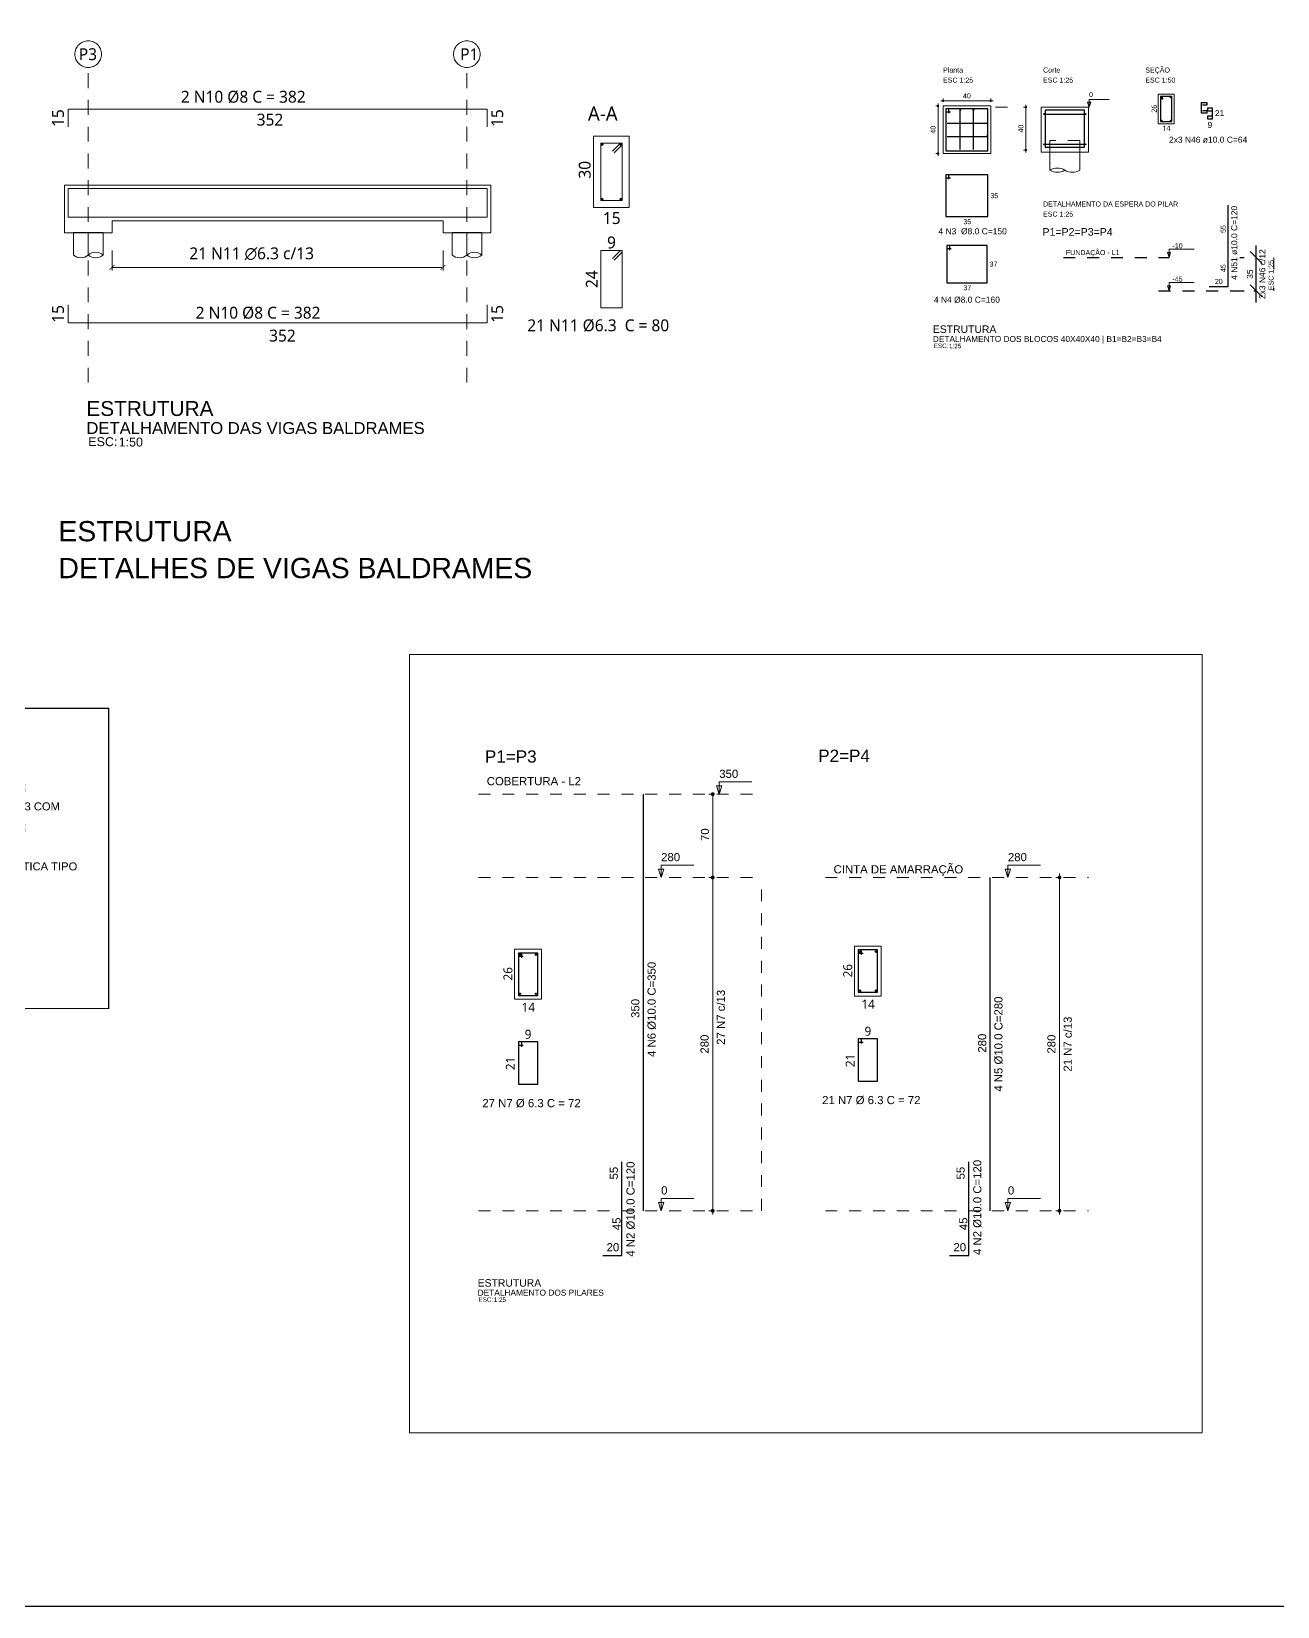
# Model space of a CAD drawing. Header units: inches. Extents: x -413 to -271, y -41 to 11.
# Drawn here: x -341.02 to -330.56, y -21.92 to -8.69 of the extents above; entities that cross this region are included whole.
import ezdxf
from ezdxf.enums import TextEntityAlignment as Align

# ---------------------------------------------------------------- set-up
doc = ezdxf.new("R2010")
doc.units = ezdxf.units.IN
doc.header["$MEASUREMENT"] = 0
for name, pattern in [('CYPE_PUNTO', [0.075, 0, -0.075]), ('DASHDOT2', [0.5, 0.25, -0.125, 0, -0.125]), ('DASHED2', [9.525, 6.35, -3.175]), ('DOT2', [3.175, 0, -3.175]), ('HIDDEN', [0.375, 0.25, -0.125]), ('HIDDEN2', [0.1875, 0.125, -0.0625])]:
    doc.linetypes.add(name, pattern=pattern)
doc.layers.get('0').update_dxf_attribs({"color": 8})
doc.layers.get('DEFPOINTS').update_dxf_attribs({"lineweight": 0})
for name, color, linetype, lineweight in [('0.01-PRO', 253, 'HIDDEN2', 0), ('Descrição da armadura', 7, 'Continuous', 5), ('DI-Textos', 7, 'Continuous', 5), ('DI-Títulos', 3, 'Continuous', 5), ('DT-Cotas', 9, 'Continuous', 5), ('DT-Forma', 5, 'Continuous', 5), ('DT-Pontilhado', 9, 'DOT2', 5), ('DT-TEXTOS', 2, 'Continuous', 20), ('EST- 1', 1, 'Continuous', 9), ('EST- 2', 2, 'Continuous', 9), ('EST- 253', 253, 'Continuous', 0), ('EST- 4', 4, 'Continuous', 0), ('EST- 6', 6, 'Continuous', 9), ('QUAD_LIMITES', 2, 'Continuous', 0), ('SÍMBOLOS', 10, 'Continuous', 5), ('Textos armaduras', 7, 'Continuous', 5)]:
    doc.layers.add(name, color=color, linetype=linetype, lineweight=lineweight)
for name, color, linetype in [('ARQ-CHA', 12, 'DASHDOT2'), ('ARQ-PIS', 1, 'Continuous'), ('ARQ-TXT-02', 2, 'Continuous'), ('ARQ-TXT-03', 3, 'Continuous'), ('ARQ-TXT-04', 4, 'Continuous'), ('ARQ-TXT-SMB', 4, 'Continuous'), ('DT-ARMADURA', 6, 'Continuous'), ('DT-ARMADURA_NEG', 6, 'Continuous'), ('DT-BARRAS_CORTE', 5, 'Continuous'), ('DT-ESTRIBOS', 4, 'Continuous'), ('DT-TÍTULO', 3, 'Continuous'), ('EST - Cotas', 152, 'Continuous'), ('PROJECÃO', 1, 'HIDDEN')]:
    doc.layers.add(name, color=color, linetype=linetype)
doc.styles.add('Arial', font='ARIALUNI.ttf')
doc.styles.add('Codhab', font='')
doc.styles.add('R60-50', font='arial.ttf', dxfattribs={"height": 0.08})
doc.styles.get("Standard").update_dxf_attribs({"font": 'arial.ttf'})
doc.styles.get('Codhab').set_extended_font_data('Roboto')
doc.dimstyles.new('UM_25.000000', dxfattribs={"dimtxt": 0.18, "dimasz": 0.1, "dimexe": 0.1, "dimexo": 0.2, "dimgap": 0, "dimtad": 1, "dimtih": 1, "dimtoh": 1, "dimdec": 1, "dimlfac": 25, "dimzin": 0, "dimdsep": 46, "dimtxsty": 'Standard', "dimcen": 0.09, "dimdle": 0.1, "dimadec": 1, "dimazin": 2, "dimtfac": 1, "dimtdec": 4, "dimtofl": 0, "dimtmove": 0, "dimatfit": 3, "dimfxl": 1, "dimtolj": 1, "dimarcsym": 0})

# ---------------------------------------------------------------- blocks, each defined once
blk = doc.blocks.new('_Oblique')
at = {"color": 0, "linetype": 'ByBlock', "lineweight": -2}
blk.add_line((-0.5, -0.5), (0.5, 0.5), dxfattribs=at)
blk = doc.blocks.new('*D518')
at = {"layer": 'DEFPOINTS', "color": 0, "transparency": 16777216}
for p in [(-330.735, -10.588), (-330.672, -10.588), (-330.672, -10.868)]:
    blk.add_point(p, dxfattribs=at)
at = {"layer": 'DT-Cotas', "color": 0, "lineweight": -2, "transparency": 16777216}
for p, q in [((-330.735, -10.968), (-330.735, -10.488)), ((-330.872, -10.588), (-330.835, -10.588)), ((-330.872, -10.868), (-330.835, -10.868))]:
    blk.add_line(p, q, dxfattribs=at)
at = {"layer": 'DT-Cotas', "color": 0, "lineweight": -2, "transparency": 16777216, "xscale": 0.1, "yscale": 0.1, "zscale": 0.1}
for p, rotation in [((-330.735, -10.588), 90), ((-330.735, -10.868), 270)]:
    blk.add_blockref('_Oblique', p, dxfattribs=dict(at, rotation=rotation))
blk = doc.blocks.new('EST25')
at = {"layer": 'EST- 1', "linetype": 'DASHED2'}
blk.add_line((345.731, 13.9), (345.731, 14.088), dxfattribs=at)
at = {"layer": 'EST- 1'}
blk.add_lwpolyline([(345.606, 13.9), (345.606, 14.088), (345.856, 14.088), (345.856, 13.9, -0.375001), (345.731, 13.9)], format="xyb", dxfattribs=at)
blk.add_lwpolyline([(345.606, 13.9, 0.375001), (345.731, 13.9, 0.375001)], format="xyb", close=True, dxfattribs=at)
blk = doc.blocks.new('*U497')
at = {"layer": 'ARQ-TXT-02', "insert": (0.016, 0.158), "char_height": 0.075, "attachment_point": 1, "style": 'Arial'}
blk.add_mtext_dynamic_manual_height_columns('ESC:', width=0.00229, gutter_width=0.417, heights=[0], dxfattribs=at)
at = {"layer": 'ARQ-TXT-02', "style": 'Arial'}
blk.add_attdef('ESCALA', (0.271, 0.08), '', height=0.075, dxfattribs=at)
at = {"layer": 'ARQ-TXT-03', "style": 'Arial'}
blk.add_attdef('DESENHO', (0, 0.185), '', height=0.1, dxfattribs=at)
at = {"layer": 'ARQ-TXT-04', "style": 'Arial'}
blk.add_attdef('MATÉRIA', text='', height=0.125, dxfattribs=at).set_placement((0, 0.299), align=Align.BOTTOM_LEFT)
blk = doc.blocks.new('*U619')
at = {"layer": 'ARQ-TXT-02', "insert": (0.231, 0.171), "char_height": 0.0375, "attachment_point": 1, "style": 'Arial'}
blk.add_mtext_dynamic_manual_height_columns('ESC:', width=0.00115, gutter_width=0.208, heights=[0], dxfattribs=at)
at = {"layer": 'ARQ-TXT-02', "style": 'Arial'}
blk.add_attdef('ESCALA', (0.359, 0.132), '', height=0.0375, dxfattribs=at)
at = {"layer": 'ARQ-TXT-03', "style": 'Arial'}
blk.add_attdef('DESENHO', (0.223, 0.185), '', height=0.05, dxfattribs=at)
at = {"layer": 'ARQ-TXT-04', "style": 'Arial'}
blk.add_attdef('MATÉRIA', text='', height=0.0625, dxfattribs=at).set_placement((0.223, 0.242), align=Align.BOTTOM_LEFT)

msp = doc.modelspace()

# ---------------------------------------------------------------- hatches: boundary and pattern name
at = {"layer": 'EST- 1'}
h = msp.add_hatch(color=256, dxfattribs=at)
h.dxf.hatch_style = 1
h.paths.add_polyline_path([(-336.219, -9.6391, 1), (-336.239, -9.6391, 1)])
h = msp.add_hatch(color=256, dxfattribs=at)
h.dxf.hatch_style = 1
h.paths.add_polyline_path([(-336.219, -9.6391, 1), (-336.239, -9.6391, 1)])
h = msp.add_hatch(color=256, dxfattribs=at)
h.dxf.hatch_style = 1
h.paths.add_polyline_path([(-336.059, -9.6391, 1), (-336.079, -9.6391, 1)])
h = msp.add_hatch(color=256, dxfattribs=at)
h.dxf.hatch_style = 1
h.paths.add_polyline_path([(-336.219, -10.0991, 1), (-336.239, -10.0991, 1)])
h = msp.add_hatch(color=256, dxfattribs=at)
h.dxf.hatch_style = 1
h.paths.add_polyline_path([(-336.059, -10.0991, 1), (-336.079, -10.0991, 1)])

# ---------------------------------------------------------------- linework, layer by layer
at = {"color": 0, "linetype": 'ByBlock', "const_width": 0.006}
for points in [[(-340.3229, -10.6515), (-340.3629, -10.6915)], [(-337.5829, -10.6915), (-337.5429, -10.6515)]]:
    msp.add_lwpolyline(points, dxfattribs=at)
at = {"layer": '0.01-PRO', "ltscale": 0.05}
for p, q in [((-337.2646, -15.0969), (-334.8879, -15.0969)), ((-337.2646, -15.7969), (-334.8879, -15.7969)), ((-334.8879, -18.5969), (-334.8879, -15.7969)), ((-334.3518, -15.7969), (-332.1429, -15.7969)), ((-337.2646, -18.5969), (-334.8879, -18.5969)), ((-334.3518, -18.5969), (-332.1429, -18.5969))]:
    msp.add_line(p, q, dxfattribs=at)
at = {"layer": 'ARQ-CHA', "lineweight": 5, "ltscale": 0.4, "const_width": 0.01}
msp.add_lwpolyline([(-346.3673, -14.3767), (-340.3712, -14.3767), (-340.3712, -16.8976), (-346.3673, -16.8976)], close=True, dxfattribs=at)
at = {"layer": 'ARQ-PIS', "color": 4, "linetype": 'ByBlock'}
msp.add_lwpolyline([(-355.6258, -1.8439), (-317.0032, -1.8439), (-317.0032, -21.9212), (-355.6258, -21.9212)], close=True, dxfattribs=at)
at = {"layer": 'DT-ARMADURA'}
for p, q in [((-331.1011, -9.3337), (-331.1443, -9.3337)), ((-331.1443, -9.3337), (-331.1443, -9.3577)), ((-331.1443, -9.3577), (-331.1083, -9.3577)), ((-331.1011, -9.4249), (-331.1011, -9.3337)), ((-331.1083, -9.4009), (-331.1443, -9.4009)), ((-331.1443, -9.4009), (-331.1443, -9.4249)), ((-331.1443, -9.4249), (-331.1011, -9.4249)), ((-332.9876, -9.8932), (-333.3396, -9.8932)), ((-333.3142, -9.8932), (-333.3396, -9.8932)), ((-333.3396, -9.8932), (-333.3396, -10.2452)), ((-333.3396, -9.8932), (-333.3396, -9.9186)), ((-333.3396, -9.9186), (-333.3015, -9.9186)), ((-333.3142, -9.9313), (-333.3142, -9.8932)), ((-332.9876, -10.2452), (-332.9876, -9.8932)), ((-330.9682, -10.5884), (-330.9682, -10.1484)), ((-333.3396, -10.2452), (-332.9876, -10.2452)), ((-333.3078, -10.4881), (-333.3332, -10.4881)), ((-333.3332, -10.4881), (-333.3332, -10.5135)), ((-332.9939, -10.4881), (-333.3332, -10.4881)), ((-333.3332, -10.4881), (-333.3332, -10.8001)), ((-333.3332, -10.5135), (-333.2951, -10.5135)), ((-333.3078, -10.5262), (-333.3078, -10.4881)), ((-332.9939, -10.8001), (-332.9939, -10.4881)), ((-330.9682, -10.8324), (-330.9682, -10.5884)), ((-333.3332, -10.8001), (-332.9939, -10.8001)), ((-331.1282, -10.8324), (-330.9682, -10.8324)), ((-335.8801, -15.7969), (-335.8801, -15.0969)), ((-335.8801, -18.5969), (-335.8801, -15.7969)), ((-332.9673, -18.5969), (-332.9673, -15.7969)), ((-336.0608, -18.9715), (-336.0608, -18.1846)), ((-333.148, -18.9715), (-333.148, -18.1846)), ((-336.2223, -18.9715), (-336.0608, -18.9715)), ((-333.3095, -18.9715), (-333.148, -18.9715))]:
    msp.add_line(p, q, dxfattribs=at)
msp.add_lwpolyline([(-331.1851, -9.3529), (-331.1491, -9.3529), (-331.1491, -9.3769), (-331.1923, -9.3769), (-331.1923, -9.2857), (-331.1491, -9.2857), (-331.1491, -9.3097), (-331.1851, -9.3097)], dxfattribs=at)
at = {"layer": 'DT-ARMADURA_NEG'}
for p, q in [((-331.5221, -9.2367), (-331.5381, -9.2367)), ((-331.5381, -9.2367), (-331.5381, -9.2527)), ((-331.5381, -9.2527), (-331.5141, -9.2527)), ((-331.5221, -9.2607), (-331.5221, -9.2367)), ((-334.0492, -16.406), (-334.0763, -16.406)), ((-334.0763, -16.406), (-334.0763, -16.4332)), ((-334.0492, -16.4467), (-334.0492, -16.406)), ((-336.9027, -16.4319), (-336.9299, -16.4319)), ((-336.9299, -16.4319), (-336.9299, -16.459)), ((-336.9299, -16.459), (-336.8892, -16.459)), ((-336.9027, -16.4726), (-336.9027, -16.4319)), ((-334.0763, -16.4332), (-334.0356, -16.4332)), ((-336.9027, -17.178), (-336.9299, -17.178)), ((-336.9299, -17.178), (-336.9299, -17.2052)), ((-336.9027, -17.2187), (-336.9027, -17.178)), ((-334.0492, -17.1522), (-334.0763, -17.1522)), ((-334.0763, -17.1522), (-334.0763, -17.1793)), ((-334.0763, -17.1793), (-334.0356, -17.1793)), ((-334.0492, -17.1929), (-334.0492, -17.1522)), ((-336.9299, -17.2052), (-336.8892, -17.2052))]:
    msp.add_line(p, q, dxfattribs=at)
for points in [[(-331.443, -9.4458), (-331.443, -9.2367), (-331.5381, -9.2367), (-331.5381, -9.4458)], [(-333.9147, -16.7614), (-333.9147, -16.406), (-334.0763, -16.406), (-334.0763, -16.7614)], [(-336.7683, -16.7873), (-336.7683, -16.4319), (-336.9299, -16.4319), (-336.9299, -16.7873)], [(-336.7683, -17.5334), (-336.7683, -17.178), (-336.9299, -17.178), (-336.9299, -17.5334)], [(-333.9147, -17.5076), (-333.9147, -17.1522), (-334.0763, -17.1522), (-334.0763, -17.5076)]]:
    msp.add_lwpolyline(points, close=True, dxfattribs=at)
at = {"layer": 'DT-BARRAS_CORTE'}
for centre, radius in [((-331.5303, -9.2445), 0.0038), ((-331.4508, -9.2445), 0.0038), ((-331.5303, -9.438), 0.0038), ((-331.4508, -9.438), 0.0038), ((-336.9166, -16.4451), 0.00646), ((-336.7816, -16.4451), 0.00646), ((-334.0631, -16.4193), 0.00646), ((-333.928, -16.4193), 0.00646), ((-336.9166, -16.774), 0.00646), ((-336.7816, -16.774), 0.00646), ((-334.0631, -16.7482), 0.00646), ((-333.928, -16.7482), 0.00646)]:
    msp.add_circle(centre, radius, dxfattribs=at)
at = {"layer": 'DT-Cotas'}
for p, q in [((-333.3636, -9.2752), (-333.3636, -9.2528)), ((-332.9636, -9.2752), (-332.9636, -9.2528)), ((-333.4036, -9.3152), (-333.4259, -9.3152)), ((-333.4059, -9.2952), (-333.4059, -9.7352)), ((-333.3836, -9.2728), (-332.9436, -9.2728)), ((-332.6659, -9.3258), (-332.6882, -9.3258)), ((-332.6682, -9.3058), (-332.6682, -9.7058)), ((-333.4036, -9.7152), (-333.4259, -9.7152)), ((-332.6659, -9.6858), (-332.6882, -9.6858)), ((-335.2947, -15.0969), (-335.3308, -15.0969)), ((-335.2985, -15.7969), (-335.2985, -15.0969)), ((-335.2947, -15.7969), (-335.3308, -15.7969)), ((-335.2985, -18.6292), (-335.2985, -15.7645)), ((-332.3819, -15.7969), (-332.418, -15.7969)), ((-332.3857, -18.6292), (-332.3857, -15.7645)), ((-335.2947, -18.5969), (-335.3308, -18.5969)), ((-332.3819, -18.5969), (-332.418, -18.5969))]:
    msp.add_line(p, q, dxfattribs=at)
for points, const_width in [([(-333.4109, -9.3152, 1), (-333.4009, -9.3152, 1)], 0.01), ([(-333.3686, -9.2728, 1), (-333.3586, -9.2728, 1)], 0.01), ([(-332.9686, -9.2728, 1), (-332.9586, -9.2728, 1)], 0.01), ([(-332.6732, -9.3258, 1), (-332.6632, -9.3258, 1)], 0.01), ([(-333.4109, -9.7152, 1), (-333.4009, -9.7152, 1)], 0.01), ([(-332.6732, -9.6858, 1), (-332.6632, -9.6858, 1)], 0.01), ([(-335.3065, -15.0969, 1), (-335.2904, -15.0969, 1)], 0.0162), ([(-335.3065, -15.7969, 1), (-335.2904, -15.7969, 1)], 0.0162), ([(-332.3938, -15.7969, 1), (-332.3776, -15.7969, 1)], 0.0162), ([(-335.3065, -18.5969, 1), (-335.2904, -18.5969, 1)], 0.0162), ([(-332.3938, -18.5969, 1), (-332.3776, -18.5969, 1)], 0.0162)]:
    msp.add_lwpolyline(points, format="xyb", close=True, dxfattribs=dict(at, const_width=const_width))
at = {"layer": 'DT-ESTRIBOS'}
for p, q in [((-332.9876, -9.3392), (-333.3396, -9.3392)), ((-333.3142, -9.3392), (-333.3396, -9.3392)), ((-333.3396, -9.3392), (-333.3396, -9.3646)), ((-333.3396, -9.3392), (-333.3396, -9.6912)), ((-333.3396, -9.3646), (-333.3015, -9.3646)), ((-333.3142, -9.3773), (-333.3142, -9.3392)), ((-333.2191, -9.6817), (-333.2191, -9.3487)), ((-333.1081, -9.6817), (-333.1081, -9.3487)), ((-332.9876, -9.6912), (-332.9876, -9.3392)), ((-332.514, -9.3833), (-332.1683, -9.3833)), ((-333.3301, -9.4597), (-332.9971, -9.4597)), ((-333.3301, -9.5707), (-332.9971, -9.5707)), ((-332.514, -9.6378), (-332.1683, -9.6378)), ((-333.3396, -9.6912), (-332.9876, -9.6912))]:
    msp.add_line(p, q, dxfattribs=at)
msp.add_lwpolyline([(-332.5076, -9.6618), (-332.1747, -9.6618), (-332.1747, -9.3498), (-332.5076, -9.3498), (-332.5076, -9.6618)], dxfattribs=at)
for centre in [(-333.2191, -9.3487), (-333.1081, -9.3487), (-332.514, -9.3833), (-332.1683, -9.3833), (-332.9971, -9.4597), (-332.9971, -9.5707), (-332.514, -9.6378), (-332.1683, -9.6378)]:
    msp.add_circle(centre, 0.00318, dxfattribs=at)
at = {"layer": 'DT-Forma'}
for points in [[(-331.424, -9.2177), (-331.424, -9.4648), (-331.5571, -9.4648), (-331.5571, -9.2177)], [(-336.736, -16.3996), (-336.736, -16.8196), (-336.9622, -16.8196), (-336.9622, -16.3996)], [(-333.8824, -16.3737), (-333.8824, -16.7938), (-334.1086, -16.7938), (-334.1086, -16.3737)]]:
    msp.add_lwpolyline(points, close=True, dxfattribs=at)
for points in [[(-333.3636, -9.7152), (-333.3636, -9.3152), (-332.9636, -9.3152), (-332.9636, -9.7152), (-333.3636, -9.7152)], [(-332.5412, -9.7046), (-332.5412, -9.3258), (-332.1412, -9.3258), (-332.1412, -9.7046), (-332.5412, -9.7046)]]:
    msp.add_lwpolyline(points, dxfattribs=at)
at = {"layer": 'DT-Pontilhado'}
for p, q in [((-332.9224, -9.3258), (-331.9717, -9.3258)), ((-332.2932, -9.3258), (-332.039, -9.3258))]:
    msp.add_line(p, q, dxfattribs=at)
at = {"layer": 'DT-Pontilhado', "ltscale": 0.05}
msp.add_line((-330.587, -10.5884), (-330.587, -10.8684), dxfattribs=at)
at = {"layer": 'DT-TEXTOS'}
for points in [[(-332.1237, -9.2834), (-332.1378, -9.3258), (-332.152, -9.2834), (-332.1237, -9.2834)], [(-332.1378, -9.3258), (-332.1378, -9.2623), (-331.9684, -9.2623)], [(-331.4653, -10.5884), (-331.4526, -10.546), (-331.478, -10.546), (-331.4653, -10.5884), (-331.4653, -10.5184), (-331.2553, -10.5184)], [(-331.4653, -10.8684), (-331.4526, -10.826), (-331.478, -10.826), (-331.4653, -10.8684), (-331.4653, -10.7984), (-331.2553, -10.7984)], [(-335.2205, -15.0284), (-335.2433, -15.0969), (-335.2661, -15.0284), (-335.2205, -15.0284)], [(-335.2433, -15.0969), (-335.2433, -14.9942), (-334.9696, -14.9942)], [(-335.709, -15.7284), (-335.7318, -15.7969), (-335.7547, -15.7284), (-335.709, -15.7284)], [(-335.7318, -15.7969), (-335.7318, -15.6942), (-335.4581, -15.6942)], [(-332.7962, -15.7284), (-332.8191, -15.7969), (-332.8419, -15.7284), (-332.7962, -15.7284)], [(-332.8191, -15.7969), (-332.8191, -15.6942), (-332.5453, -15.6942)], [(-335.7318, -18.5969), (-335.7318, -18.4942), (-335.4581, -18.4942)], [(-332.8191, -18.5969), (-332.8191, -18.4942), (-332.5453, -18.4942)], [(-335.709, -18.5284), (-335.7318, -18.5969), (-335.7547, -18.5284), (-335.709, -18.5284)], [(-332.7962, -18.5284), (-332.8191, -18.5969), (-332.8419, -18.5284), (-332.7962, -18.5284)]]:
    msp.add_lwpolyline(points, dxfattribs=at)
at = {"layer": 'EST - Cotas', "lineweight": 9}
for p, q in [((-340.3429, -10.5302), (-340.3429, -10.6965)), ((-337.5629, -10.5302), (-337.5629, -10.6965)), ((-340.3429, -10.6715), (-337.5729, -10.6715))]:
    msp.add_line(p, q, dxfattribs=at)
at = {"layer": 'EST- 1'}
for p, q in [((-332.4661, -9.8546), (-332.4661, -9.7046)), ((-332.2162, -9.8546), (-332.2162, -9.7046))]:
    msp.add_line(p, q, dxfattribs=at)
for centre in [(-336.229, -9.6391), (-336.229, -9.6391), (-336.069, -9.6391), (-336.229, -10.0991), (-336.069, -10.0991)]:
    msp.add_circle(centre, 0.01, dxfattribs=at)
for centre, start, end in [((-332.4037, -9.9559), 58.34923, 121.65077), ((-332.4037, -9.7532), 238.34923, 301.65077), ((-332.2787, -9.7532), 238.34923, 301.65077)]:
    msp.add_arc(centre, 0.1191, start, end, dxfattribs=at)
at = {"layer": 'EST- 2'}
for p, q in [((-336.299, -10.1691), (-336.299, -9.5691)), ((-337.1629, -9.9802), (-340.7429, -9.9802)), ((-340.7429, -9.9802), (-340.7429, -10.3802)), ((-337.1629, -10.3802), (-337.1629, -9.9802)), ((-340.3429, -10.3802), (-340.3429, -10.2802)), ((-340.3429, -10.2802), (-337.5629, -10.2802)), ((-337.5629, -10.2802), (-337.5629, -10.3802)), ((-340.7429, -10.3802), (-340.3429, -10.3802)), ((-337.5629, -10.3802), (-337.1629, -10.3802))]:
    msp.add_line(p, q, dxfattribs=at)
msp.add_lwpolyline([(-336.299, -10.1691), (-335.999, -10.1691), (-335.999, -9.5691), (-336.299, -9.5691)], close=True, dxfattribs=at)
at = {"layer": 'EST- 253', "linetype": 'HIDDEN2'}
for p, q in [((-340.5429, -11.6399), (-340.5429, -8.9924)), ((-337.3629, -11.6399), (-337.3629, -8.9924))]:
    msp.add_line(p, q, dxfattribs=at)
at = {"layer": 'EST- 253', "linetype": 'CYPE_PUNTO'}
msp.add_lwpolyline([(-332.2162, -9.7046), (-332.2162, -9.6046), (-332.4661, -9.6046), (-332.4661, -9.7046)], dxfattribs=at)
at = {"layer": 'EST- 253', "linetype": 'DASHED2'}
for centre in [(-340.5429, -8.8803), (-337.3629, -8.8803)]:
    msp.add_circle(centre, 0.1121, dxfattribs=at)
at = {"layer": 'EST- 4'}
for p, q in [((-336.0732, -9.6291), (-336.1401, -9.6959)), ((-336.059, -9.6432), (-336.1259, -9.7101)), ((-337.1929, -10.0102), (-340.7129, -10.0102)), ((-340.7129, -10.0102), (-340.7129, -10.2502)), ((-337.1929, -10.0102), (-337.1929, -10.2502)), ((-337.1929, -10.2502), (-340.7129, -10.2502))]:
    msp.add_line(p, q, dxfattribs=at)
msp.add_lwpolyline([(-336.239, -10.1091), (-336.059, -10.1091), (-336.059, -9.6291), (-336.239, -9.6291)], close=True, dxfattribs=at)
at = {"layer": 'EST- 6'}
for p, q in [((-337.1929, -9.3421), (-340.7129, -9.3421)), ((-340.7129, -9.3421), (-340.7129, -9.4921)), ((-337.1929, -9.3421), (-337.1929, -9.4921)), ((-336.0732, -10.5303), (-336.1401, -10.5971)), ((-336.059, -10.5444), (-336.1259, -10.6113)), ((-340.7129, -11.1369), (-340.7129, -10.9869)), ((-337.1929, -11.1369), (-337.1929, -10.9869)), ((-337.1929, -11.1369), (-340.7129, -11.1369))]:
    msp.add_line(p, q, dxfattribs=at)
msp.add_lwpolyline([(-336.239, -11.0103), (-336.059, -11.0103), (-336.059, -10.5303), (-336.239, -10.5303)], close=True, dxfattribs=at)
at = {"layer": 'PROJECÃO', "ltscale": 0.05}
for p, q in [((-332.3532, -10.5884), (-331.4653, -10.5884)), ((-331.5531, -10.8684), (-330.7353, -10.8684))]:
    msp.add_line(p, q, dxfattribs=at)
at = {"layer": 'QUAD_LIMITES'}
msp.add_lwpolyline([(-331.1889, -20.4623), (-337.8446, -20.4623), (-337.8446, -13.9227), (-331.1889, -13.9227)], close=True, dxfattribs=at)

# ---------------------------------------------------------------- block references
at = {"color": 6, "linetype": 'ByBlock', "xscale": -1}
for p in [(5.1883, -24.4678), (8.3683, -24.4678)]:
    msp.add_blockref('EST25', p, dxfattribs=at)
at = {"layer": 'ARQ-TXT-SMB'}
for name, p, values in [('*U619', (-333.6726, -11.4827), {'ESCALA': '1:25', 'DESENHO': 'DETALHAMENTO DOS BLOCOS 40X40X40 | B1=B2=B3=B4', 'MATÉRIA': 'ESTRUTURA'}), ('*U497', (-340.5585, -12.2563), {'ESCALA': '1:50', 'DESENHO': 'DETALHAMENTO DAS VIGAS BALDRAMES', 'MATÉRIA': 'ESTRUTURA'}), ('*U619', (-337.4955, -19.4947), {'ESCALA': '1:25', 'DESENHO': 'DETALHAMENTO DOS PILARES', 'MATÉRIA': 'ESTRUTURA'})]:
    msp.add_blockref(name, p, dxfattribs=at).add_auto_attribs(values)

# ---------------------------------------------------------------- texts
at = {"layer": 'Descrição da armadura', "linetype": 'Continuous', "insert": (-331.1378, -9.626), "char_height": 0.050832, "width": 1.31791, "attachment_point": 8, "line_spacing_factor": 0.798, "style": 'Arial'}
msp.add_mtext('2x3 N46 ø10.0 C=64', dxfattribs=at)
at = {"layer": 'Descrição da armadura', "linetype": 'Continuous', "char_height": 0.050832, "attachment_point": 8, "rotation": 90, "line_spacing_factor": 0.798, "style": 'Arial'}
for s, insert, width in [('4 N51 ø10.0 C=120', (-330.892, -10.4654), 1.167528), ('2x3 N46 c/12', (-330.657, -10.7284), 0.839024)]:
    msp.add_mtext(s, dxfattribs=dict(at, insert=insert, width=width))
at = {"layer": 'DI-Textos', "color": 4, "insert": (-340.793, -12.8027), "char_height": 0.17029, "width": 3.844936, "attachment_point": 1}
msp.add_mtext('ESTRUTURA', dxfattribs=at)
at = {"layer": 'DI-Títulos', "color": 3, "insert": (-340.7929, -13.1122), "char_height": 0.170286, "width": 6.796661, "attachment_point": 1}
msp.add_mtext('DETALHES DE VIGAS BALDRAMES ', dxfattribs=at)
at = {"layer": 'DT-ARMADURA', "color": 7, "style": 'Arial'}
for s, p in [('35', (-332.9664, -10.0903)), ('35', (-333.1932, -10.3087)), ('37', (-332.9728, -10.6653)), ('37', (-333.1932, -10.8637))]:
    msp.add_text(s, height=0.04236, dxfattribs=at).set_placement(p)
for s, p in [('4 N3  %%C8.0 C=150', (-333.1156, -10.3934)), ('4 N4 %%C8.0 C=160', (-333.1636, -10.9684))]:
    msp.add_text(s, height=0.050832, dxfattribs=at).set_placement(p, align=Align.CENTER)
at = {"layer": 'DT-ARMADURA', "color": 2, "style": 'Arial'}
for s, p in [('4 N6 %%C10.0 C=350', (-335.7775, -16.9048)), ('4 N5 %%C10.0 C=280', (-332.8647, -17.1969)), ('4 N2 %%C10.0 C=120', (-335.9548, -18.583)), ('4 N2 %%C10.0 C=120', (-333.0421, -18.5691))]:
    msp.add_text(s, height=0.068428, rotation=90, dxfattribs=at).set_placement(p, align=Align.CENTER)
for s, p in [('350', (-335.9143, -16.9766)), ('280', (-333.0015, -17.2687)), ('55', (-336.095, -18.334)), ('55', (-333.1822, -18.334)), ('45', (-336.072, -18.7598)), ('45', (-333.1592, -18.7598))]:
    msp.add_text(s, height=0.06843, rotation=90, dxfattribs=at).set_placement(p)
for p in [(-336.1894, -18.9372), (-333.2766, -18.9372)]:
    msp.add_text('20', height=0.06843, dxfattribs=at).set_placement(p)
at = {"layer": 'DT-ARMADURA_NEG', "color": 2, "style": 'Arial'}
for s, p in [('27 N7 c/13', (-335.1958, -16.9716)), ('21 N7 c/13', (-332.283, -17.1969))]:
    msp.add_text(s, height=0.06843, rotation=90, dxfattribs=at).set_placement(p, align=Align.CENTER)
at = {"layer": 'DT-Cotas', "style": 'Arial'}
msp.add_text('40', height=0.04236, dxfattribs=at).set_placement((-333.1636, -9.2516), align=Align.CENTER)
for s, height, p in [('40', 0.04236, (-333.4271, -9.5152)), ('40', 0.04236, (-332.6894, -9.5058)), ('280', 0.06843, (-335.3327, -17.1969)), ('280', 0.06843, (-332.4199, -17.1969))]:
    msp.add_text(s, height=height, rotation=90, dxfattribs=at).set_placement(p, align=Align.CENTER)
msp.add_text('70', height=0.06843, rotation=90, dxfattribs=at).set_placement((-335.3292, -15.4905))
at = {"layer": 'DT-Cotas', "linetype": 'Continuous', "insert": (-330.7607, -10.7284), "char_height": 0.05083, "width": 0.158377, "attachment_point": 8, "rotation": 90, "line_spacing_factor": 0.798, "style": 'Arial'}
msp.add_mtext('35', dxfattribs=at)
at = {"layer": 'DT-TEXTOS', "style": 'Arial'}
for s, height, p in [('Planta', 0.04236, (-333.3636, -9.0349)), ('Corte', 0.04236, (-332.5239, -9.0349)), ('SEÇÃO', 0.04236, (-331.6655, -9.0349)), ('ESC 1:25', 0.04236, (-333.3636, -9.1196)), ('ESC 1:25', 0.04236, (-332.5239, -9.1196)), ('ESC 1:50', 0.04236, (-331.6655, -9.1196)), ('0', 0.0424, (-332.1378, -9.2411)), ('DETALHAMENTO DA ESPERA DO PILAR', 0.04236, (-332.5239, -10.1604)), ('ESC 1:25', 0.04236, (-332.5239, -10.2452)), ('350', 0.06843, (-335.2433, -14.96)), ('COBERTURA - L2', 0.068428, (-337.1962, -15.0219)), ('280', 0.06843, (-335.7318, -15.66)), ('280', 0.06843, (-332.8191, -15.66)), ('CINTA DE AMARRAÇÃO', 0.068428, (-334.2834, -15.7626)), ('27 N7 Ø 6.3 C = 72', 0.068428, (-337.233, -17.7267)), ('21 N7 Ø 6.3 C = 72', 0.068428, (-334.3794, -17.7009)), ('0', 0.0684, (-335.7318, -18.46)), ('0', 0.0684, (-332.8191, -18.46))]:
    msp.add_text(s, height=height, dxfattribs=at).set_placement(p)
at = {"layer": 'DT-TEXTOS', "linetype": 'Continuous', "insert": (-332.332, -10.5811), "char_height": 0.04236, "width": 0.923539, "attachment_point": 7, "line_spacing_factor": 0.798, "style": 'Arial'}
msp.add_mtext('FUNDAÇÃO - L1', dxfattribs=at)
at = {"layer": 'DT-TEXTOS', "char_height": 0.04236, "width": 0.175348, "attachment_point": 7, "line_spacing_factor": 0.798, "style": 'Arial'}
for s, insert in [('-10', (-331.4373, -10.5114)), ('-45', (-331.4373, -10.7914))]:
    msp.add_mtext(s, dxfattribs=dict(at, insert=insert))
at = {"layer": 'DT-TEXTOS', "linetype": 'Continuous', "insert": (-330.587, -10.6096), "char_height": 0.04236, "width": 0.519291, "attachment_point": 9, "rotation": 90, "line_spacing_factor": 0.798, "style": 'Arial'}
msp.add_mtext('ESC 1:25', dxfattribs=at)
at = {"layer": 'DT-TÍTULO', "style": 'Arial'}
for s, p in [('P1=P3', (-337.2116, -14.8318)), ('P2=P4', (-334.4123, -14.8255))]:
    msp.add_text(s, height=0.10264, dxfattribs=at).set_placement(p)
at = {"layer": 'DT-TÍTULO', "insert": (-331.9391, -10.4062), "char_height": 0.06354, "width": 3.809871, "attachment_point": 9, "line_spacing_factor": 0.798, "style": 'Arial'}
msp.add_mtext('P1=P2=P3=P4', dxfattribs=at)
at = {"layer": 'EST - Cotas', "lineweight": 9, "style": 'Codhab'}
for s, p in [('2 N10 %%C8 C = 382', (-339.7654, -9.2881)), ('2 N10 %%C8 C = 382', (-339.6409, -11.1023)), ('21 N11 %%C6.3  C = 80', (-336.8555, -11.2083))]:
    msp.add_text(s, height=0.1, dxfattribs=at).set_placement(p)
at = {"layer": 'EST - Cotas', "linetype": 'Continuous', "style": 'Codhab'}
for s, height, p in [('15', 0.1, (-340.7473, -9.4921)), ('15', 0.1, (-337.0585, -9.4921)), ('26', 0.04435, (-331.568, -9.3722)), ('30', 0.1, (-336.3236, -9.9262)), ('24', 0.1, (-336.2636, -10.8453)), ('15', 0.1, (-340.7473, -11.1369)), ('15', 0.1, (-337.0585, -11.1369)), ('26', 0.07539, (-334.1271, -16.6362)), ('26', 0.07539, (-336.9807, -16.6621)), ('21', 0.07539, (-336.9603, -17.4155)), ('21', 0.07539, (-334.1067, -17.3897))]:
    msp.add_text(s, height=height, rotation=90, dxfattribs=at).set_placement(p)
for s, height, p in [('352', 0.1, (-339.1284, -9.4804)), ('14', 0.04435, (-331.5222, -9.5261)), ('15', 0.1, (-336.2205, -10.3073)), ('9', 0.1, (-336.1859, -10.5121)), ('352', 0.1, (-339.0238, -11.2946)), ('14', 0.07539, (-336.903, -16.9239)), ('14', 0.07539, (-334.0494, -16.898)), ('9', 0.0754, (-334.0233, -17.1261)), ('9', 0.0754, (-336.8769, -17.1519))]:
    msp.add_text(s, height=height, dxfattribs=at).set_placement(p)
at = {"layer": 'EST - Cotas', "style": 'Codhab'}
msp.add_text('21 N11 ∅6.3 c/13', height=0.1, dxfattribs=at).set_placement((-339.6944, -10.6037))
at = {"layer": 'EST- 2', "linetype": 'Continuous', "style": 'Codhab'}
msp.add_text('A-A', height=0.12, dxfattribs=at).set_placement((-336.3468, -9.4389))
at = {"layer": 'EST- 253', "linetype": 'DASHED2', "style": 'Codhab'}
for s, p in [('P3', (-340.6223, -8.9307)), ('P1', (-337.4188, -8.9307))]:
    msp.add_text(s, height=0.1, dxfattribs=at).set_placement(p)
at = {"layer": 'SÍMBOLOS', "color": 2, "insert": (-343.8565, -14.8301), "char_height": 0.0672, "attachment_point": 1, "style": 'R60-50'}
msp.add_mtext_dynamic_manual_height_columns('\\pxi-3,l3,sm1.5,t3;1.^IALVENARIA ASSENTADA COM ARGAMASSA 1:3 COM IMPERMEABILIZANTE TIPO VEDACIT, SIKA 1 OU SIMILAR;\\P2.^IREVESTIR AS 3 PRIMEIRAS FIADAS COM ARGAMASSA 1:3 COM IMPERMEABILIZANTE TIPO VEDACIT, SIKA 1 OU SIMILAR;\\P3.^IVIGA BALDRAME ;\\P4.^IPINTAR DUAS OU TRÊS DEMÃOS COM EMULSÃO ASFÁLTICA TIPO NEUTROL OU SIMILAR;\\P5.^ILASTRO DE CONCRETO MAGRO ESPESSURA DE 5 CM;\\P6.^IPISO ACABADO;\\P7.^IREVESTIMENTO INTERNO;\\P8.^ICONTRA PISO DE CONCRETO;\\P9.^ICAMADA DE SOLO COMPACTADO A CADA 20 CM.   ', width=3.384554, gutter_width=100, heights=[17.7114], dxfattribs=at)
at = {"layer": 'Textos armaduras', "linetype": 'Continuous', "attachment_point": 7, "line_spacing_factor": 0.798, "style": 'Arial'}
for s, insert, char_height, width in [('21', (-331.0808, -9.4011), 0.05083, 0.158377), ('9', (-331.1425, -9.5012), 0.0508, 0.079189), ('20', (-331.0812, -10.8112), 0.04236, 0.131981)]:
    msp.add_mtext(s, dxfattribs=dict(at, insert=insert, char_height=char_height, width=width))
at = {"layer": 'Textos armaduras', "linetype": 'Continuous', "char_height": 0.04236, "width": 0.131981, "attachment_point": 7, "rotation": 90, "line_spacing_factor": 0.798, "style": 'Arial'}
for s, insert in [('55', (-330.9894, -10.3829)), ('45', (-330.9894, -10.7115))]:
    msp.add_mtext(s, dxfattribs=dict(at, insert=insert))

# ---------------------------------------------------------------- dimensions: what is measured, and where the dimension line sits
at = {"layer": 'DT-Cotas'}
dim = msp.add_linear_dim(base=(-330.7353, -10.5884), p1=(-330.6717, -10.8684), p2=(-330.6717, -10.5884), angle=90, text=' ', dimstyle='UM_25.000000', override={"dimtxt": 0.2118, "dimasz": 0.1, "dimexe": 0.1, "dimexo": 0.2, "dimtad": 1, "dimtih": 0, "dimtoh": 0, "dimdec": 1, "dimlfac": 25, "dimzin": 8, "dimtxsty": 'Arial', "dimblk": 'Oblique', "dimblk1": 'Oblique', "dimblk2": 'Oblique', "dimsah": 1, "dimdle": 0.1, "dimse1": 0, "dimse2": 0, "dimclrt": 256, "dimadec": 1, "dimazin": 3, "dimtmove": 2, "dimldrblk": 'Oblique'}, dxfattribs=at)
dim.commit()
dim.dimension.update_dxf_attribs({"geometry": '*D518', "text_midpoint": (-330.7776, -10.7284), "dimtype": 160, "text_rotation": 90})

doc.saveas('drawing.dxf')
